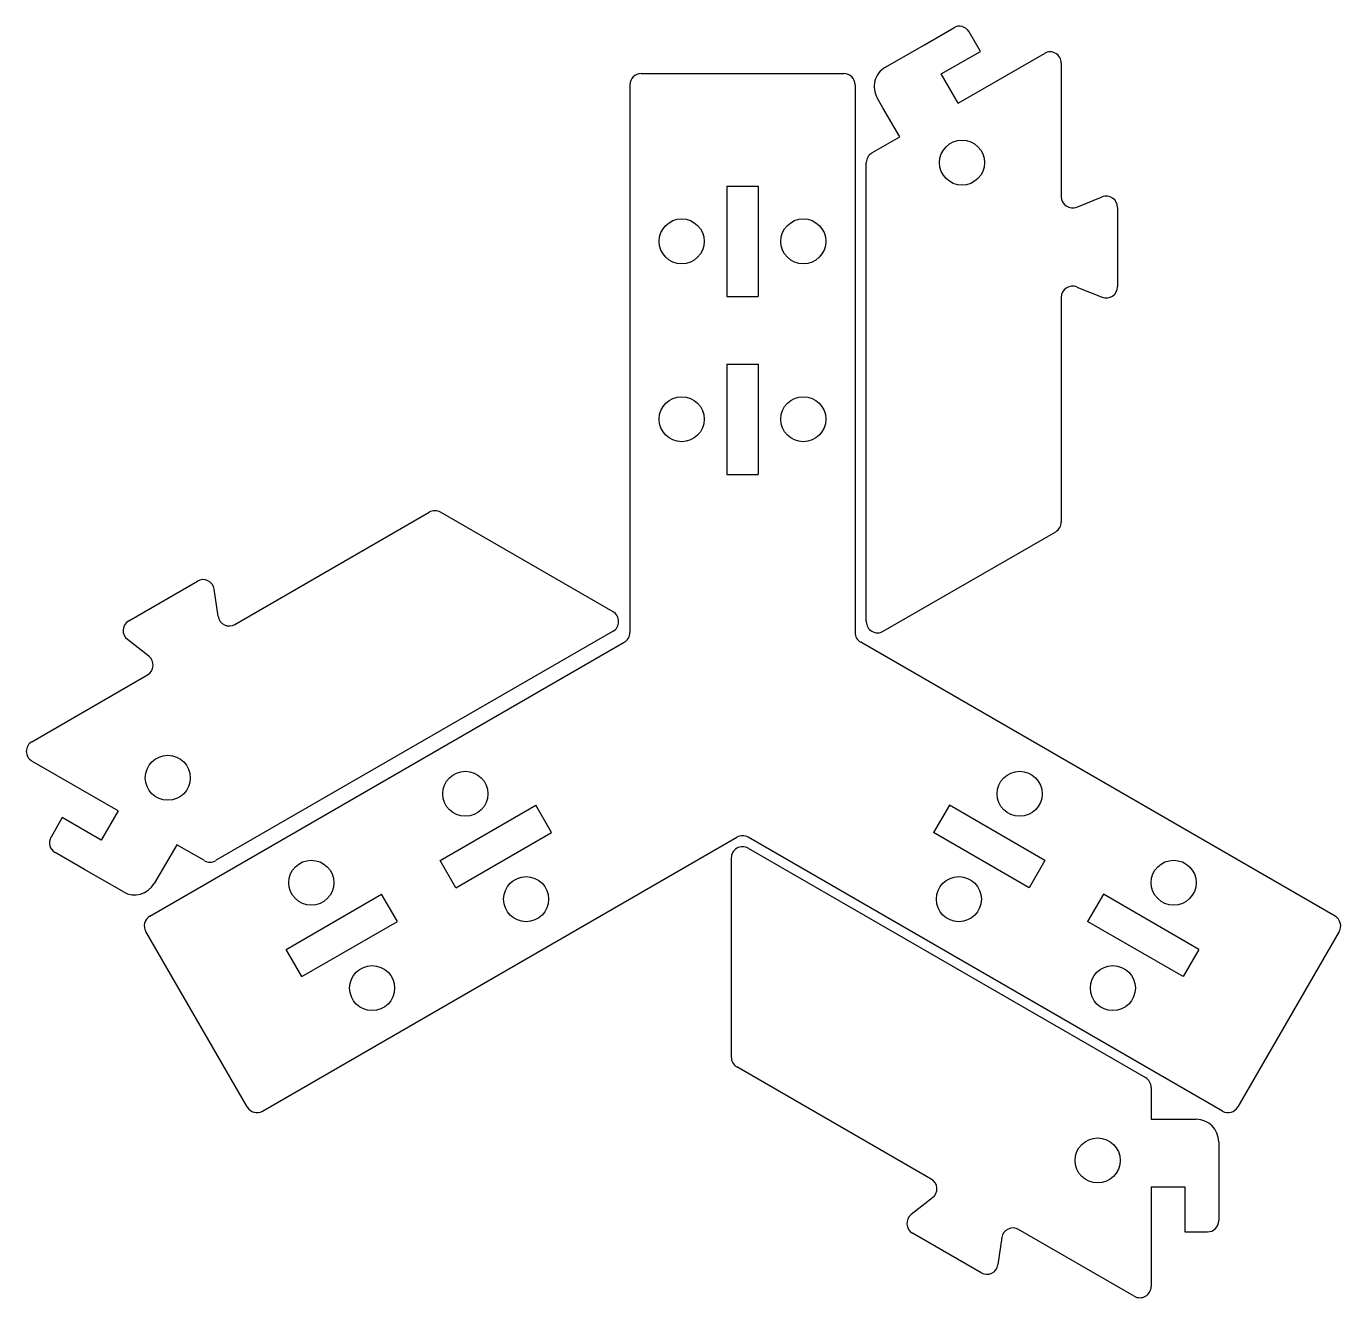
# Model space of a CAD drawing. Header units: millimetres. Extents: x 1 to 118, y 1 to 114.
import ezdxf

# ---------------------------------------------------------------- set-up
doc = ezdxf.new("R2010")
doc.units = ezdxf.units.MM
doc.layers.get('0').update_dxf_attribs({"linetype": 'CONTINUOUS', "lineweight": 25, "true_color": 0xffffff})

msp = doc.modelspace()

# ---------------------------------------------------------------- linework, layer by layer
for p, q in [((80.77, 112.48), (83.37, 113.98)), ((85.74, 111.88), (84.74, 113.62)), ((77.31, 110.48), (80.77, 112.48)), ((82.27, 109.88), (85.74, 111.88)), ((83.77, 107.29), (91.43, 111.71)), ((55.61, 109.91), (73.61, 109.91)), ((83.77, 107.29), (82.27, 109.88)), ((92.93, 110.84), (92.93, 98.98)), ((54.61, 108.91), (54.61, 60.26)), ((74.61, 108.91), (74.61, 60.26)), ((77.08, 106.88), (76.58, 107.75)), ((78.58, 104.29), (77.08, 106.88)), ((76.11, 102.86), (78.58, 104.29)), ((75.61, 61.23), (75.61, 102)), ((63.21, 99.91), (66.01, 99.91)), ((63.21, 99.91), (63.21, 90.11)), ((66.01, 99.91), (66.01, 90.11)), ((94.3, 98.05), (96.56, 98.95)), ((97.93, 98.03), (97.93, 90.98)), ((63.21, 90.11), (66.01, 90.11)), ((92.93, 90.03), (92.93, 70.08)), ((94.3, 90.95), (96.56, 90.05)), ((63.21, 84.11), (66.01, 84.11)), ((63.21, 84.11), (63.21, 74.31)), ((66.01, 84.11), (66.01, 74.31)), ((63.21, 74.31), (66.01, 74.31)), ((19.52, 60.97), (36.79, 70.95)), ((53.11, 62.1), (37.79, 70.95)), ((77.11, 60.37), (92.43, 69.21)), ((10.09, 61.3), (16.19, 64.83)), ((18.03, 61.7), (17.68, 64.1)), ((11.88, 58.15), (9.97, 59.65)), ((53.11, 60.37), (17.81, 39.99)), ((11.97, 35.06), (54.11, 59.39)), ((117.25, 35.06), (75.11, 59.39)), ((1.49, 50.56), (11.76, 56.5)), ((9.15, 44.41), (1.49, 48.83)), ((9.15, 44.41), (7.65, 41.81)), ((37.75, 40.01), (46.24, 44.91)), ((47.64, 42.49), (46.24, 44.91)), ((82.99, 44.91), (81.59, 42.49)), ((91.47, 40.01), (82.99, 44.91)), ((4.19, 43.81), (3.19, 42.08)), ((7.65, 41.81), (4.19, 43.81)), ((21.97, 17.74), (64.11, 42.07)), ((39.15, 37.59), (47.64, 42.49)), ((107.25, 17.74), (65.11, 42.07)), ((90.07, 37.59), (81.59, 42.49)), ((14.35, 41.41), (12.85, 38.81)), ((16.81, 39.99), (14.35, 41.41)), ((65.11, 41.1), (100.41, 20.72)), ((6.15, 39.21), (3.55, 40.71)), ((39.15, 37.59), (37.75, 40.01)), ((63.61, 40.23), (63.61, 22.54)), ((91.47, 40.01), (90.07, 37.59)), ((9.61, 37.21), (6.15, 39.21)), ((12.85, 38.81), (12.35, 37.95)), ((24.07, 32.11), (32.55, 37.01)), ((33.95, 34.59), (32.55, 37.01)), ((96.67, 37.01), (95.27, 34.59)), ((105.16, 32.11), (96.67, 37.01)), ((25.47, 29.69), (33.95, 34.59)), ((103.76, 29.69), (95.27, 34.59)), ((20.61, 18.11), (11.61, 33.69)), ((117.62, 33.69), (108.62, 18.11)), ((25.47, 29.69), (24.07, 32.11)), ((105.16, 32.11), (103.76, 29.69)), ((81.38, 11.7), (64.11, 21.68)), ((100.91, 19.85), (100.91, 17.01)), ((100.91, 17.01), (103.91, 17.01)), ((103.91, 17.01), (104.91, 17.01)), ((106.91, 15.01), (106.91, 11.01)), ((100.91, 11.01), (103.91, 11.01)), ((100.91, 11.01), (100.91, 2.16)), ((103.91, 11.01), (103.91, 7.01)), ((106.91, 11.01), (106.91, 8.01)), ((81.5, 10.05), (79.59, 8.55)), ((99.41, 1.3), (89.14, 7.23)), ((103.91, 7.01), (105.91, 7.01)), ((85.81, 3.37), (79.71, 6.9)), ((87.65, 6.5), (87.3, 4.1))]:
    msp.add_line(p, q)
for centre in [(84.11, 102), (59.21, 95.01), (70.01, 95.01), (59.21, 79.21), (70.01, 79.21), (13.56, 47.35), (39.99, 45.93), (89.23, 45.93), (26.31, 38.03), (102.91, 38.03), (45.39, 36.57), (83.83, 36.57), (31.71, 28.67), (97.51, 28.67), (96.16, 13.36)]:
    msp.add_circle(centre, 2)
for centre, radius, start, end in [((83.87, 113.12), 1, 30, 120), ((91.93, 110.84), 1, 360, 120), ((55.61, 108.91), 1, 90, 180), ((73.61, 108.91), 1, 360, 90), ((78.31, 108.75), 2, 120, 210), ((76.61, 102), 1, 120, 180), ((93.93, 98.98), 1, 180, 291.8014), ((96.93, 98.03), 1, 360, 111.8014), ((93.93, 90.03), 1, 68.1986, 180), ((96.93, 90.98), 1, 248.1986, 0), ((37.29, 70.08), 1, 60, 120), ((91.93, 70.08), 1, 300, 0), ((16.69, 63.96), 1, 8.1986, 120), ((52.61, 61.23), 1, 300, 60), ((10.59, 60.44), 1, 120, 231.8014), ((19.02, 61.84), 1, 188.1986, 300), ((76.61, 61.23), 1, 180, 300), ((53.61, 60.26), 1, 300, 0), ((75.61, 60.26), 1, 180, 240), ((11.26, 57.36), 1, 300, 51.8014), ((1.99, 49.7), 1, 120, 240), ((4.05, 41.58), 1, 150, 240), ((64.61, 41.2), 1, 60, 120), ((64.61, 40.23), 1, 60, 180), ((17.31, 40.85), 1, 240, 300), ((10.61, 38.95), 2, 240, 330), ((12.47, 34.19), 1, 120, 210), ((116.75, 34.19), 1, 330, 60), ((64.61, 22.54), 1, 180, 240), ((99.91, 19.85), 1, 0, 60), ((21.47, 18.61), 1, 210, 300), ((107.75, 18.61), 1, 240, 330), ((104.91, 15.01), 2, 0, 90), ((80.88, 10.84), 1, 308.1986, 60), ((80.21, 7.76), 1, 128.1986, 240), ((88.64, 6.36), 1, 60, 171.8014), ((105.91, 8.01), 1, 270, 0), ((86.31, 4.24), 1, 240, 351.8014), ((99.91, 2.16), 1, 240, 0)]:
    msp.add_arc(centre, radius, start, end)

doc.saveas('drawing.dxf')
